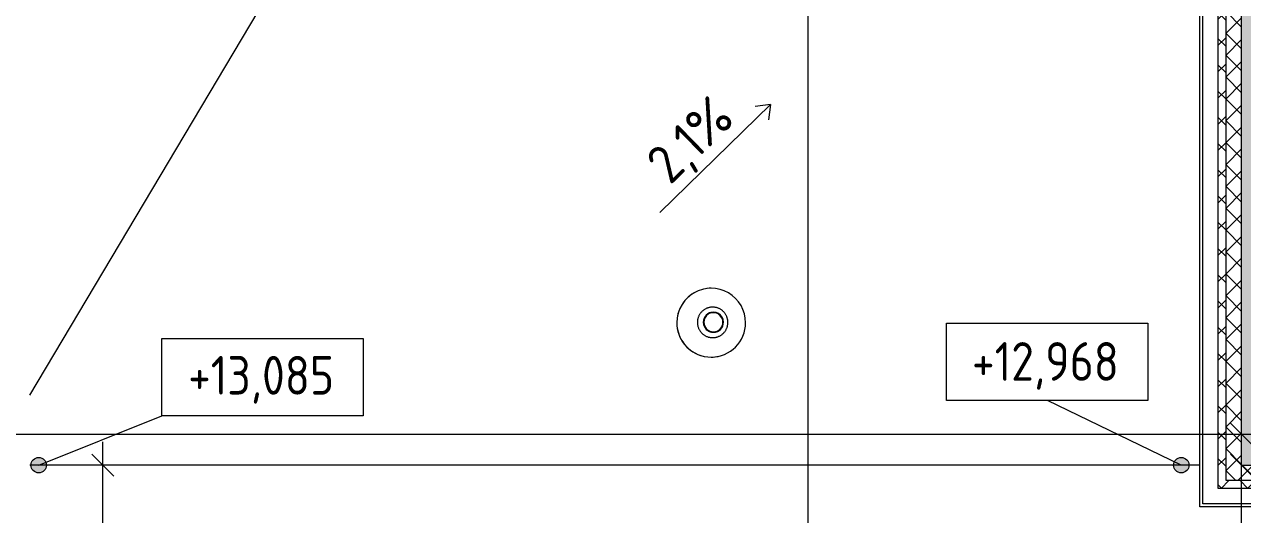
# Model space of a CAD drawing. Header units: millimetres. Extents: x -68946 to 690821, y -552984 to 293768.
# Drawn here: x 93402 to 101275, y -504526 to -501355 of the extents above; entities that cross this region are included whole.
import ezdxf

# ---------------------------------------------------------------- set-up
doc = ezdxf.new("R2010")
doc.units = ezdxf.units.MM
doc.linetypes.add('ADSK_Линия сетки', pattern=[2500, 2000, -250, 0, -250])
doc.layers.get('Defpoints').update_dxf_attribs({"color": 250})
for name, color, linetype, lineweight in [('Аннотация', 250, 'Continuous', 20), ('Крыша', 7, 'Continuous', 5), ('Оборудование', 7, 'Continuous', 9), ('Оси', 250, 'Continuous', 9), ('Отметки', 7, 'Continuous', 9), ('Размеры', 7, 'Continuous', 9), ('Стены внутренние', 7, 'Continuous', 9), ('Стены наружные', 7, 'Continuous', 9), ('Стены отделка', 7, 'Continuous', 13), ('Стены перегородки', 7, 'Continuous', 13), ('Стены штриховка', 250, 'Continuous', 9)]:
    doc.layers.add(name, color=color, linetype=linetype, lineweight=lineweight)
doc.styles.add('GOST Common_1', font='', dxfattribs={"width": 0.9, "height": 250})
doc.styles.add('GOST Common_2', font='', dxfattribs={"width": 0.8, "height": 350})
doc.styles.add('ISOCPEUR_1', font='isocpeur.ttf', dxfattribs={"width": 0.9, "height": 250})
doc.styles.add('А3', font='ГОСТ тип А.ttf')
doc.styles.get('GOST Common_1').set_extended_font_data('GOST Common')
doc.styles.get('GOST Common_2').set_extended_font_data('GOST Common')
doc.dimstyles.new('ADSK_Основной_2_мм', dxfattribs={"dimscale": 304.8, "dimtxt": 201.142999, "dimasz": 0.463911, "dimexe": 0.492126, "dimexo": 0.492126, "dimgap": 0.098425, "dimtad": 1, "dimdec": 0, "dimdsep": 46, "dimtxsty": 'GOST Common_2', "dimblk1": 'OBLIQUE', "dimblk2": 'OBLIQUE', "dimsah": 1, "dimcen": 0.09, "dimdle": 0.492126, "dimazin": 0, "dimtfac": 1, "dimtdec": 4, "dimtix": 1, "dimtmove": 1, "dimatfit": 3, "dimfxl": 1, "dimtvp": 1, "dimtolj": 1, "dimtzin": 0, "dimlwd": 9, "dimlwe": 9, "dimarcsym": 2})
doc.dimstyles.new('ADSK_Основной_2_мм_1', dxfattribs={"dimscale": 304.8, "dimtxt": 201.142999, "dimasz": 0.463911, "dimexe": 0.492126, "dimexo": 0.492126, "dimgap": 0.098425, "dimtad": 1, "dimdec": 0, "dimdsep": 46, "dimtxsty": 'GOST Common_2', "dimblk1": 'OBLIQUE', "dimblk2": 'OBLIQUE', "dimsah": 1, "dimcen": 0.09, "dimdle": 0.492126, "dimazin": 0, "dimtfac": 1, "dimtdec": 4, "dimtix": 1, "dimtmove": 0, "dimatfit": 3, "dimfxl": 1, "dimtvp": 1, "dimtolj": 1, "dimtzin": 0, "dimlwd": 9, "dimlwe": 9, "dimarcsym": 2})
pattern_1 = [(45, (23667.23, -543980.64), (-70.71068, 70.71068), []), (135, (23667.23, -543980.64), (-70.71068, -70.71068), [])]
pattern_2 = [(135, (23667.23, -543980.64), (-84.85281, -84.85281), []), (225, (23667.23, -543980.64), (84.85281, -84.85281), [])]

# ---------------------------------------------------------------- blocks, each defined once
blk = doc.blocks.new('TN_Аэратор кровельный ТехноНИКОЛЬ - Аэратор кровельный ТехноНИКОЛЬ 160х460мм-36023644-АР3_Кладочный план кровли _17_930 С2-3')
at = {"layer": 'Оборудование'}
for p, q in [((74130.2, 40914.9), (74130, 40914.8)), ((74175.1, 40763.2), (74174.8, 40763.1)), ((74200, 40635.6), (74200.3, 40635.7)), ((74216.4, 40478.3), (74216.6, 40478.3))]:
    blk.add_line(p, q, dxfattribs=at)
at = {"layer": 'Оборудование', "flags": 128}
for points in [[(74281.3, 40698.4), (74281.3, 40702.4), (74281, 40706.3), (74280.6, 40710.2), (74280.1, 40714.2), (74279.4, 40718), (74278.5, 40721.9), (74277.5, 40725.7), (74276.3, 40729.5), (74275, 40733.2), (74273.6, 40736.9), (74271.9, 40740.5), (74270.2, 40744), (74268.3, 40747.5), (74266.3, 40750.9), (74264.1, 40754.2), (74261.8, 40757.4), (74259.4, 40760.5), (74256.9, 40763.5), (74254.2, 40766.4), (74251.4, 40769.2), (74248.5, 40771.9), (74245.5, 40774.5), (74242.5, 40777), (74239.3, 40779.3), (74236, 40781.5), (74232.6, 40783.6), (74229.2, 40785.5), (74225.7, 40787.3), (74222.1, 40788.9), (74218.4, 40790.4), (74214.7, 40791.8), (74211, 40793), (74207.2, 40794.1), (74203.3, 40795), (74199.4, 40795.7), (74195.5, 40796.3), (74191.6, 40796.8), (74187.7, 40797), (74183.7, 40797.2), (74179.8, 40797.1), (74175.8, 40796.9), (74171.9, 40796.6), (74168, 40796.1), (74164.1, 40795.4), (74160.2, 40794.6), (74156.4, 40793.6), (74152.6, 40792.5), (74148.9, 40791.2), (74145.2, 40789.8), (74141.6, 40788.2), (74138, 40786.5), (74134.6, 40784.6), (74131.1, 40782.7), (74127.8, 40780.5), (74124.6, 40778.3), (74121.4, 40775.9), (74118.4, 40773.4), (74115.5, 40770.7), (74112.6, 40768), (74109.9, 40765.1), (74107.3, 40762.2), (74104.8, 40759.1), (74102.4, 40755.9), (74100.2, 40752.7), (74098.1, 40749.3), (74096.1, 40745.9), (74094.3, 40742.4), (74092.6, 40738.9), (74091.1, 40735.2), (74089.7, 40731.5), (74088.4, 40727.8), (74087.3, 40724), (74086.4, 40720.2), (74085.6, 40716.3), (74085, 40712.4), (74084.5, 40708.5), (74084.2, 40704.5), (74084, 40700.6), (74084, 40698.5)], [(74084, 40698.5), (74084.1, 40694.5), (74084.3, 40690.6), (74084.7, 40686.6), (74085.2, 40682.7), (74085.9, 40678.8), (74086.8, 40675), (74087.8, 40671.2), (74089, 40667.4), (74090.3, 40663.7), (74091.8, 40660), (74093.4, 40656.4), (74095.1, 40652.9), (74097, 40649.4), (74099, 40646), (74101.2, 40642.7), (74103.5, 40639.5), (74105.9, 40636.4), (74108.5, 40633.4), (74111.1, 40630.5), (74113.9, 40627.6), (74116.8, 40624.9), (74119.8, 40622.4), (74122.9, 40619.9), (74126.1, 40617.6), (74129.3, 40615.4), (74132.7, 40613.3), (74136.1, 40611.4), (74139.7, 40609.6), (74143.2, 40607.9), (74146.9, 40606.4), (74150.6, 40605.1), (74154.4, 40603.9), (74158.2, 40602.8), (74162, 40601.9), (74165.9, 40601.2), (74169.8, 40600.6), (74173.7, 40600.1), (74177.6, 40599.9), (74181.6, 40599.7), (74185.5, 40599.8), (74189.5, 40600), (74193.4, 40600.3), (74197.3, 40600.8), (74201.2, 40601.5), (74205.1, 40602.3), (74208.9, 40603.3), (74212.7, 40604.4), (74216.4, 40605.7), (74220.1, 40607.1), (74223.7, 40608.7), (74227.3, 40610.4), (74230.8, 40612.2), (74234.2, 40614.2), (74237.5, 40616.4), (74240.7, 40618.6), (74243.9, 40621), (74246.9, 40623.5), (74249.9, 40626.2), (74252.7, 40628.9), (74255.4, 40631.8), (74258, 40634.7), (74260.5, 40637.8), (74262.9, 40640.9), (74265.1, 40644.2), (74267.2, 40647.5), (74269.2, 40651), (74271, 40654.5), (74272.7, 40658), (74274.2, 40661.7), (74275.6, 40665.4), (74276.9, 40669.1), (74278, 40672.9), (74278.9, 40676.7), (74279.7, 40680.6), (74280.4, 40684.5), (74280.8, 40688.4), (74281.2, 40692.4), (74281.3, 40696.3), (74281.3, 40698.4)]]:
    blk.add_lwpolyline(points, dxfattribs=at)
at = {"layer": 'Оборудование'}
for centre, major_axis, start_param, end_param in [((74173.2, 40696.6), (-43.2, 218.3), 0.253317, 1.375315), ((74173.4, 40696.6), (-43.2, 218.3), 4.516907, 7.6585), ((74173.2, 40696.6), (-43.2, 218.3), 6.087704, 6.312103), ((74187.4, 40699.4), (-12.6, 63.8), 6.087704, 7.6585), ((74187.7, 40699.4), (-12.6, 63.8), 4.516907, 7.6585), ((74187.7, 40699.4), (-12, 60.8), 4.516907, 7.6585), ((74187.4, 40699.4), (-12, 60.8), 4.516907, 5.933399), ((74173.2, 40696.6), (-43.2, 218.3), 1.375315, 2.721712), ((74173.4, 40696.6), (-43.2, 218.3), 1.375315, 4.516907), ((74187.4, 40699.4), (-12.6, 63.8), 1.375315, 3.33881), ((74187.7, 40699.4), (-12.6, 63.8), 1.375315, 4.516907), ((74187.7, 40699.4), (-12, 60.8), 1.375315, 4.516907), ((74187.4, 40699.4), (-12, 60.8), 3.172849, 4.516907), ((74173.2, 40696.6), (-43.2, 218.3), 2.946111, 3.170511)]:
    blk.add_ellipse(centre, major_axis=major_axis, ratio=0.999485, start_param=start_param, end_param=end_param, dxfattribs=at)
blk = doc.blocks.new('Высотные отметки - Рамка-32693647-АР3_Кладочный план кровли _17_930 С2-3')
at = {"layer": 'Аннотация'}
for p, q in [((-6.5, 0), (-6.5, 5)), ((-6.5, 5), (6.5, 5)), ((6.5, 5), (6.5, 0)), ((6.5, 0), (-6.5, 0))]:
    blk.add_line(p, q, dxfattribs=at)
blk = doc.blocks.new('_Oblique')
at = {"color": 0, "linetype": 'ByBlock', "lineweight": -2}
blk.add_line((-0.5, -0.5), (0.5, 0.5), dxfattribs=at)
blk = doc.blocks.new('*D6375')
at = {"layer": 'Defpoints', "color": 0, "lineweight": 30, "transparency": 16777216}
for p in [(101167.6, -504205.6), (101267.6, -504205.6), (102497.2, -507635.6)]:
    blk.add_point(p, dxfattribs=at)
at = {"layer": 'Размеры', "color": 0, "lineweight": 9, "transparency": 16777216}
for p, q in [((101267.6, -507785.6), (101267.6, -504055.6)), ((101317.6, -504205.6), (101417.6, -504205.6)), ((102347.2, -507635.6), (101117.6, -507635.6))]:
    blk.add_line(p, q, dxfattribs=at)
at = {"layer": 'Размеры', "color": 0, "lineweight": 9, "transparency": 16777216, "xscale": 141.4, "yscale": 141.4, "zscale": 141.4}
for p, rotation in [((101267.6, -504205.6), 90), ((101267.6, -507635.6), 270)]:
    blk.add_blockref('_Oblique', p, dxfattribs=dict(at, rotation=rotation))
at = {"layer": 'Размеры', "color": 0, "transparency": 16777216, "insert": (101085.2, -505920.6), "char_height": 304.8, "width": 625.93, "attachment_point": 5, "rotation": 90, "style": 'А3'}
blk.add_mtext('\\A1;3430', dxfattribs=at)
blk = doc.blocks.new('*D6376')
at = {"layer": 'Defpoints', "color": 0, "lineweight": 30, "transparency": 16777216}
for p in [(101167.6, -504005.6), (101267.6, -504005.6), (101167.6, -504205.6)]:
    blk.add_point(p, dxfattribs=at)
at = {"layer": 'Размеры', "color": 0, "lineweight": 9, "transparency": 16777216}
for p, q in [((101267.6, -504355.6), (101267.6, -503855.6)), ((101317.6, -504005.6), (101417.6, -504005.6)), ((101267.6, -504704.1), (101267.6, -504205.6)), ((101317.6, -504205.6), (101417.6, -504205.6)), ((101409, -504704.1), (101267.6, -504704.1))]:
    blk.add_line(p, q, dxfattribs=at)
at = {"layer": 'Размеры', "color": 0, "lineweight": 9, "transparency": 16777216, "xscale": 141.4, "yscale": 141.4, "zscale": 141.4}
for p, rotation in [((101267.6, -504005.6), 90), ((101267.6, -504205.6), 270)]:
    blk.add_blockref('_Oblique', p, dxfattribs=dict(at, rotation=rotation))
at = {"layer": 'Размеры', "color": 0, "transparency": 16777216, "insert": (101525.3, -504698), "char_height": 304.8, "width": 454.106, "attachment_point": 1, "rotation": 90, "line_spacing_factor": 1.022761, "style": 'А3'}
blk.add_mtext('\\A1;200', dxfattribs=at)
blk = doc.blocks.new('*D6446')
at = {"layer": 'Defpoints', "color": 0, "lineweight": 30, "transparency": 16777216}
for p in [(93909.1, -504205.6), (94408.8, -504205.6), (95937.2, -507710.6)]:
    blk.add_point(p, dxfattribs=at)
at = {"layer": 'Размеры', "color": 0, "lineweight": 9, "transparency": 16777216}
for p, q in [((93909.1, -507860.6), (93909.1, -504055.6)), ((94258.8, -504205.6), (93759.1, -504205.6)), ((95787.2, -507710.6), (93759.1, -507710.6))]:
    blk.add_line(p, q, dxfattribs=at)
at = {"layer": 'Размеры', "color": 0, "lineweight": 9, "transparency": 16777216, "xscale": 141.4, "yscale": 141.4, "zscale": 141.4}
for p, rotation in [((93909.1, -504205.6), 90), ((93909.1, -507710.6), 270)]:
    blk.add_blockref('_Oblique', p, dxfattribs=dict(at, rotation=rotation))
at = {"layer": 'Размеры', "color": 0, "transparency": 16777216, "insert": (93726.7, -505958.1), "char_height": 304.8, "attachment_point": 5, "rotation": 90, "style": 'А3'}
blk.add_mtext('\\A1;3500', dxfattribs=at)

msp = doc.modelspace()

# ---------------------------------------------------------------- hatches: boundary and pattern name
at = {"layer": 'Отметки'}
h = msp.add_hatch(color=256, dxfattribs=at)
edge = h.paths.add_edge_path()
edge.add_arc((93494.8031, -504205.6404), 50, 0, 360)
h = msp.add_hatch(color=256, dxfattribs=at)
edge = h.paths.add_edge_path()
edge.add_arc((100878.0549, -504205.6404), 50, 0, 360)
at = {"layer": 'Стены внутренние', "lineweight": 5}
h = msp.add_hatch(dxfattribs=at)
h.set_pattern_fill('FP_1', color=256, style=0, pattern_type=2)
h.set_pattern_definition([(135, (23667.23, -543980.64), (-142.5619, -142.5619), []), (135, (23809.8, -543980.64), (-142.5619, -142.5619), [252.016, -50.403, 3.353, -47.05])])
h.paths.add_polyline_path([(101467.2298, -504205.6404), (101467.2298, -485075.6404), (101392.2298, -485000.6404), (101467.2298, -485000.6404), (101467.2298, -484905.6404), (101267.2298, -484905.6404), (101267.2298, -504205.6404)])
at = {"layer": 'Стены наружные', "lineweight": 5}
h = msp.add_hatch(dxfattribs=at)
h.set_pattern_fill('FP_34', color=256, style=0, pattern_type=2)
h.set_pattern_definition(pattern_2)
h.paths.add_polyline_path([(101117.2298, -504305.6404), (101167.2298, -504305.6404), (101167.2298, -490224.1477), (101117.2298, -490224.1477), (101117.2298, -504205.6404)])
h = msp.add_hatch(dxfattribs=at)
h.set_pattern_fill('FP_33', color=256, style=0, pattern_type=2)
h.set_pattern_definition(pattern_1)
h.paths.add_polyline_path([(101246.8023, -504205.6404), (101267.2298, -504205.6404), (101267.2298, -490224.1477), (101167.2298, -490224.1477), (101167.2298, -504205.6404)])
h = msp.add_hatch(dxfattribs=at)
h.set_pattern_fill('FP_33', color=256, style=0, pattern_type=2)
h.set_pattern_definition(pattern_1)
h.paths.add_polyline_path([(132567.2242, -504305.6404), (132867.2242, -504305.6404), (132867.2242, -504205.6404), (101167.2298, -504205.6404), (101167.2298, -504305.6404), (124751.2298, -504305.6404), (124751.8997, -504246.6404), (124761.2298, -504246.6404), (124761.2298, -504305.6404), (125373.2298, -504305.6404), (125373.8997, -504246.6404), (125383.2298, -504246.6404), (125383.2298, -504305.6404), (132437.1369, -504305.6404)])
h = msp.add_hatch(dxfattribs=at)
h.set_pattern_fill('FP_34', color=256, style=0, pattern_type=2)
h.set_pattern_definition(pattern_2)
h.paths.add_polyline_path([(132437.1369, -504355.6404), (132917.2242, -504355.6404), (132917.2242, -504305.6404), (125383.2298, -504305.6404), (125383.2298, -504355.6404), (131019.3944, -504355.6404)])
h.paths.add_polyline_path([(124723.4683, -504355.6404), (124751.2298, -504355.6404), (124751.2298, -504305.6404), (101117.2298, -504305.6404), (101117.2298, -504355.6404), (124723.2298, -504355.6404)])
h.paths.add_polyline_path([(124761.2298, -504355.6404), (125373.2298, -504355.6404), (125373.2298, -504305.6404), (124761.2298, -504305.6404), (124761.2298, -504318.4057)])

# ---------------------------------------------------------------- linework, layer by layer
at = {"layer": 'Крыша'}
for p, q in [((93437.2298, -503751.8589), (98322.4567, -495541.3935)), ((100997.2298, -504205.6404), (93437.2298, -504205.6404))]:
    msp.add_line(p, q, dxfattribs=at)
at = {"layer": 'Оси', "linetype": 'ADSK_Линия сетки', "ltscale": 100}
for p, q in [((98467.2298, -547719.4803), (98467.2298, -482778.6358)), ((88763.207, -504005.6404), (180488.1093, -504005.6404))]:
    msp.add_line(p, q, dxfattribs=at)
at = {"layer": 'Отметки'}
for p, q in [((94827.3166, -503385.5236), (94941.4953, -503385.5236)), ((100013.3923, -503786.41), (100011.1266, -503786.41)), ((100878.0549, -504205.6404), (100013.3923, -503786.41)), ((93494.8031, -504205.6404), (94291.4953, -503885.5236))]:
    msp.add_line(p, q, dxfattribs=at)
for centre in [(93494.8031, -504205.6404), (100878.0549, -504205.6404)]:
    msp.add_circle(centre, 50, dxfattribs=at)
at = {"layer": 'Размеры'}
for p, q in [((97508.221, -502570.7777), (98224.6443, -501873.1119)), ((98224.6443, -501873.1119), (98124.5034, -501884.9467)), ((98224.6443, -501873.1119), (98210.1575, -501972.9036))]:
    msp.add_line(p, q, dxfattribs=at)
at = {"layer": 'Стены отделка', "lineweight": 5}
for p, q in [((100997.2298, -504475.6404), (100997.2298, -490224.1477)), ((124723.2298, -504475.6404), (100997.2298, -504475.6404))]:
    msp.add_line(p, q, dxfattribs=at)
at = {"layer": 'Стены перегородки'}
for p, q in [((101167.2298, -504305.6404), (101167.2298, -484905.6404)), ((101267.2298, -504205.6404), (101267.2298, -485005.6203)), ((101117.2298, -504355.6404), (101117.2298, -490224.1477)), ((101267.2298, -504205.6404), (132767.2242, -504205.6404)), ((124751.6287, -504305.6404), (101167.2298, -504305.6404)), ((124717.2298, -504355.6404), (101117.2298, -504355.6404))]:
    msp.add_line(p, q, dxfattribs=at)
at = {"layer": 'Стены штриховка'}
for p, q in [((101017.2298, -504455.6404), (101017.2298, -490224.1477)), ((124723.2298, -504455.6404), (101017.2298, -504455.6404))]:
    msp.add_line(p, q, dxfattribs=at)

# ---------------------------------------------------------------- block references
at = {"layer": 'Оборудование'}
msp.add_blockref('TN_Аэратор кровельный ТехноНИКОЛЬ - Аэратор кровельный ТехноНИКОЛЬ 160х460мм-36023644-АР3_Кладочный план кровли _17_930 С2-3', (23667.2298, -543980.641), dxfattribs=at)
at = {"layer": 'Отметки', "xscale": 99.99999999999993, "yscale": 99.99999999999993, "zscale": 99.99999999999993}
msp.add_blockref('Высотные отметки - Рамка-32693647-АР3_Кладочный план кровли _17_930 С2-3', (100011.1266, -503786.41), dxfattribs=at)
at = {"layer": 'Отметки', "xscale": 99.99999999999993, "yscale": 99.99999999999993, "zscale": 99.99999999999993, "rotation": 180}
msp.add_blockref('Высотные отметки - Рамка-32693647-АР3_Кладочный план кровли _17_930 С2-3', (94941.4953, -503385.5236), dxfattribs=at)

# ---------------------------------------------------------------- texts
at = {"layer": 'Отметки', "char_height": 250, "width": 1164.590943, "attachment_point": 1, "line_spacing_factor": 1.022761, "style": 'GOST Common_1'}
for s, insert in [('+12,968', (99525.8804, -503409.7029)), ('+13,085', (94460.473, -503499.5374))]:
    msp.add_mtext(s, dxfattribs=dict(at, insert=insert))
at = {"layer": 'Размеры', "insert": (97401.3275, -502218.9774), "char_height": 250, "width": 794.740729, "attachment_point": 1, "rotation": 44.24003518, "line_spacing_factor": 1.149209, "style": 'ISOCPEUR_1'}
msp.add_mtext('2,1%', dxfattribs=at)

# ---------------------------------------------------------------- dimensions: what is measured, and where the dimension line sits
at = {"layer": 'Размеры'}
dim = msp.add_linear_dim(base=(101267.5748, -504005.6404), p1=(101167.5899, -504205.6404), p2=(101167.5899, -504005.6404), angle=90, dimstyle='ADSK_Основной_2_мм', override={"dimtxt": 1, "dimlfac": 1, "dimpost": '<>', "dimtxsty": 'А3', "dimfxl": 200}, dxfattribs=at)
dim.commit()
dim.dimension.update_dxf_attribs({"geometry": '*D6376', "text_midpoint": (101639.3806, -504704.1404), "dimtype": 160, "text_rotation": 90})
dim = msp.add_linear_dim(base=(93909.0799, -504205.6404), p1=(95937.2408, -507710.6404), p2=(94408.76, -504205.6404), angle=90, text='3500', dimstyle='ADSK_Основной_2_мм_1', override={"dimtxt": 1, "dimlfac": 1, "dimpost": '<>', "dimtxsty": 'А3', "dimfxl": 1680}, dxfattribs=at)
dim.commit()
dim.dimension.update_dxf_attribs({"geometry": '*D6446', "text_midpoint": (93726.6799, -505958.1404)})
dim = msp.add_linear_dim(base=(101267.5748, -504205.6404), p1=(102497.1762, -507635.6404), p2=(101167.5899, -504205.6404), angle=90, dimstyle='ADSK_Основной_2_мм_1', override={"dimtxt": 1, "dimlfac": 1, "dimpost": '<>', "dimtxsty": 'А3', "dimfxl": 3678.681781}, dxfattribs=at)
dim.commit()
dim.dimension.update_dxf_attribs({"geometry": '*D6375', "text_midpoint": (101085.1748, -505920.6404)})

doc.saveas('drawing.dxf')
